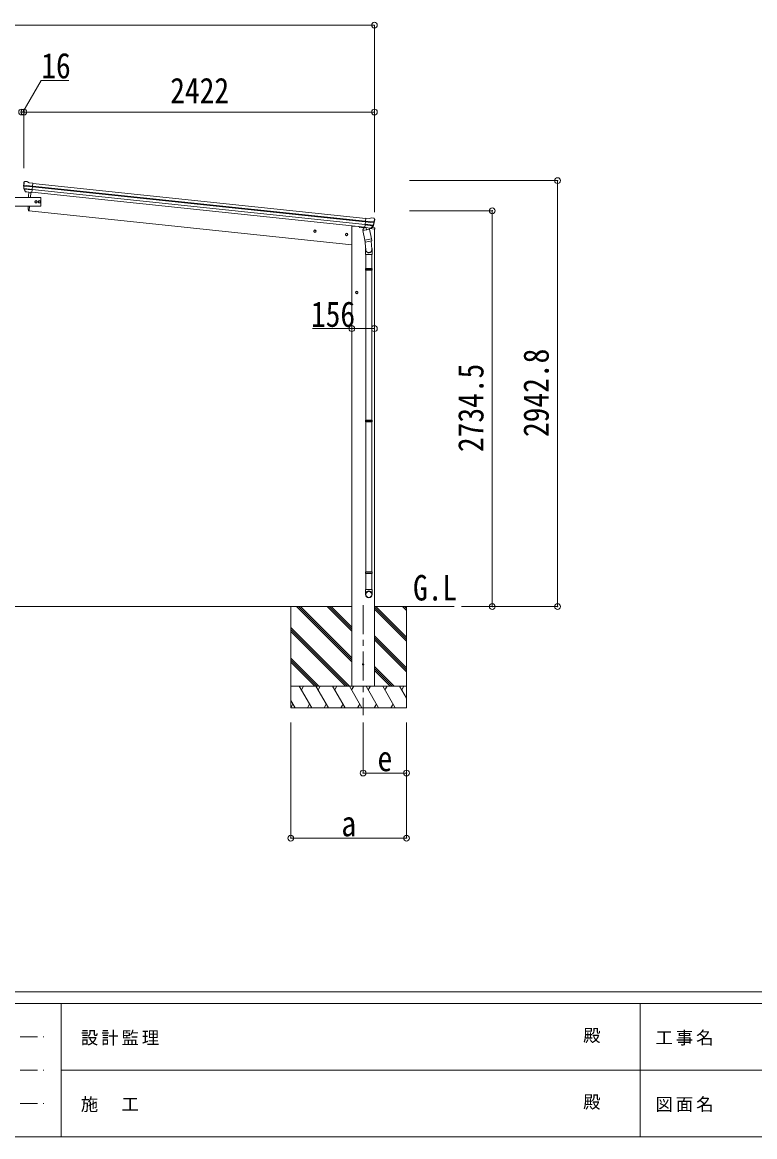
# Model space of a CAD drawing. Units: millimetres at full size, sheet at 1:40; some dimension numbers follow another scale. Extents: x -11243 to 11243, y -7760 to 7760.
# Drawn here: x -4868 to 193, y -7760 to -60 of the extents above; entities that cross this region are included whole.
import ezdxf
from ezdxf.enums import TextEntityAlignment as Align

# ---------------------------------------------------------------- set-up
doc = ezdxf.new("R2010")
doc.units = ezdxf.units.MM
doc.header["$LTSCALE"] = 40
doc.header["$PDMODE"] = 32
doc.header["$PDSIZE"] = 40
doc.linetypes.add('CHAIN1', pattern=[8, 5, -1, 1, -1])
doc.linetypes.add('DASHED3', pattern=[4, 3, -1])
for name, color, linetype, lineweight in [('0-0_0', 7, 'Continuous', 9), ('0-1_本体', 5, 'CHAIN1', 9), ('0-3_ELV2', 4, 'Continuous', 9), ('0-6_OTH_LINE', 6, 'Continuous', 9), ('0-9_OUTLINE', 7, 'Continuous', 9), ('F-0_240', 7, 'Continuous', 9)]:
    doc.layers.add(name, color=color, linetype=linetype, lineweight=lineweight)
doc.layers.add('0-7_SHAPE', color=7, linetype='Continuous')
doc.styles.add('ＭＳ ゴシック', font='')
doc.styles.get('ＭＳ ゴシック').set_extended_font_data('MS Gothic')

msp = doc.modelspace()

# ---------------------------------------------------------------- linework, layer by layer
at = {"layer": '0-0_0'}
for p, q in [((-7139, -4096.94), (-2590.98, -4096.94)), ((-3013.23, -4096.94), (-3013.23, -4796.94)), ((-2590.98, -4479.2), (-2973.24, -4096.94)), ((-2590.98, -4465.06), (-2959.1, -4096.94)), ((-2590.98, -4450.92), (-2944.96, -4096.94)), ((-2590.98, -4267.07), (-2761.11, -4096.94)), ((-2590.98, -4252.93), (-2746.97, -4096.94)), ((-2590.98, -4238.79), (-2732.82, -4096.94)), ((-2091.37, -4096.94), (-2435.48, -4096.94)), ((-2435.48, -4096.94), (-1883.39, -4096.94)), ((-2213.23, -4322.31), (-2435.48, -4100.06)), ((-2213.23, -4336.45), (-2435.48, -4114.21)), ((-2213.23, -4308.17), (-2424.46, -4096.94)), ((-2213.23, -4124.32), (-2240.61, -4096.94)), ((-2213.23, -4110.18), (-2226.47, -4096.94)), ((-2213.23, -4096.94), (-2213.23, -4796.94)), ((-2607.09, -4646.94), (-3013.23, -4240.8)), ((-2621.23, -4646.94), (-3013.23, -4254.95)), ((-2635.37, -4646.94), (-3013.23, -4269.09)), ((-2213.23, -4520.3), (-2435.48, -4298.05)), ((-2213.23, -4534.44), (-2435.48, -4312.19)), ((-2213.23, -4548.59), (-2435.48, -4326.34)), ((-2819.22, -4646.94), (-3013.23, -4452.93)), ((-2833.36, -4646.94), (-3013.23, -4467.08)), ((-2847.5, -4646.94), (-3013.23, -4481.22)), ((-2298.72, -4646.94), (-2435.48, -4510.18)), ((-2312.86, -4646.94), (-2435.48, -4524.33)), ((-2327, -4646.94), (-2435.48, -4538.47)), ((-3013.23, -4646.94), (-2213.23, -4646.94)), ((-2867.84, -4796.94), (-2954.45, -4646.94)), ((-2939.45, -4672.92), (-2924.45, -4646.94)), ((-2752.37, -4796.94), (-2838.98, -4646.94)), ((-2808.98, -4646.94), (-2823.98, -4672.92)), ((-2636.9, -4796.94), (-2723.51, -4646.94)), ((-2708.51, -4672.92), (-2693.51, -4646.94)), ((-2521.43, -4796.94), (-2608.04, -4646.94)), ((-2593.04, -4672.92), (-2578.03, -4646.94)), ((-2405.96, -4796.94), (-2492.57, -4646.94)), ((-2477.57, -4672.92), (-2462.56, -4646.94)), ((-2290.49, -4796.94), (-2377.1, -4646.94)), ((-2362.09, -4672.92), (-2347.09, -4646.94)), ((-2213.23, -4730.77), (-2261.63, -4646.94)), ((-2246.63, -4672.92), (-2231.63, -4646.94)), ((-2983.31, -4796.94), (-3013.23, -4745.13)), ((-2998.31, -4770.96), (-3013.23, -4796.79)), ((-2882.84, -4770.96), (-2897.84, -4796.94)), ((-2767.37, -4770.96), (-2782.37, -4796.94)), ((-2651.9, -4770.96), (-2666.9, -4796.94)), ((-2536.43, -4770.96), (-2551.43, -4796.94)), ((-2420.96, -4770.96), (-2435.96, -4796.94)), ((-2305.49, -4770.96), (-2320.49, -4796.94)), ((-2213.23, -4796.94), (-3013.23, -4796.94))]:
    msp.add_line(p, q, dxfattribs=at)
at = {"layer": '0-1_本体'}
msp.add_line((-2513.23, -4087.73), (-2513.23, -4846.94), dxfattribs=at)
at = {"layer": '0-3_ELV2'}
for p, q in [((-4857.66, -1168.66), (-4857.35, -1166.81)), ((-4847.23, -1229.81), (-4857.35, -1211.55)), ((-4856.97, -1191.39), (-4797.36, -1197.65)), ((-4796.75, -1191.8), (-4856.49, -1185.52)), ((-4851.09, -1160.77), (-4856.27, -1164.96)), ((-4856.13, -1208.14), (-4799.1, -1214.14)), ((-4846.18, -1229.38), (-4855.63, -1211.08)), ((-4854.74, -1212.8), (-4799.57, -1218.6)), ((-4851.09, -1160.77), (-4851.09, -1160.76)), ((-4833.94, -1161.1), (-4847.43, -1159.68)), ((-4837.18, -1232.06), (-4844.87, -1231.25)), ((-4844.73, -1231.04), (-4801.35, -1235.6)), ((-4821.11, -1168.48), (-4832.71, -1161.51)), ((-4821.11, -1168.48), (-4794.59, -1171.27)), ((-4801.38, -1235.82), (-4794.59, -1171.27)), ((-2499.9, -1457.87), (-4799.31, -1216.19)), ((-2497.8, -1438.01), (-4797.22, -1196.33)), ((-2497.37, -1433.83), (-4796.79, -1192.15)), ((-2495.39, -1414.94), (-4794.8, -1173.26)), ((-4836.92, -1232.18), (-4837.18, -1232.06)), ((-4811.59, -1234.84), (-4836.92, -1232.18)), ((-4808.26, -1235.1), (-4811.92, -1269.94)), ((-4811.32, -1234.78), (-4811.59, -1234.84)), ((-4801.38, -1235.82), (-4811.32, -1234.78)), ((-4801.07, -1232.93), (-2501.66, -1474.61)), ((-4821.65, -1362.49), (-4823.7, -1362.2)), ((-4818.23, -1329.94), (-4821.65, -1362.49)), ((-4821.65, -1362.49), (-2590.98, -1596.94)), ((-2501.96, -1477.5), (-2495.18, -1412.95)), ((-2444.98, -1466.08), (-2500.15, -1460.28)), ((-2442.65, -1461.81), (-2499.68, -1455.82)), ((-2438.35, -1445.6), (-2497.95, -1439.33)), ((-2497.33, -1433.48), (-2437.59, -1439.76)), ((-2468.65, -1415.73), (-2495.18, -1412.95)), ((-2441.08, -1412.6), (-2441.09, -1412.6)), ((-2437.72, -1414.43), (-2437.73, -1414.42)), ((-2437.72, -1414.43), (-2434.23, -1418.74)), ((-2434.23, -1418.74), (-2433.53, -1419.61)), ((-2432.94, -1423.51), (-2432.86, -1421.64)), ((-2852.06, -1498.36), (-2845.2, -1495.31)), ((-2839.92, -1507.18), (-2846.77, -1510.23)), ((-2845.2, -1495.31), (-2839.13, -1499.72)), ((-2839.13, -1499.72), (-2839.92, -1507.18)), ((-2633.26, -1521.35), (-2626.41, -1518.3)), ((-2621.12, -1530.18), (-2627.98, -1533.23)), ((-2626.41, -1518.3), (-2620.34, -1522.71)), ((-2620.34, -1522.71), (-2621.12, -1530.18)), ((-2540.2, -1470.56), (-2539.78, -1473.79)), ((-2506.08, -1481.18), (-2535.35, -1478.11)), ((-2501.79, -1475.92), (-2502.72, -1476.11)), ((-2501.96, -1477.5), (-2492.02, -1478.55)), ((-2458.56, -1481.83), (-2501.94, -1477.27)), ((-2498.41, -1477.97), (-2499.98, -1477.8)), ((-2460.87, -1481.91), (-2498.41, -1477.97)), ((-2492.02, -1478.55), (-2491.76, -1478.66)), ((-2491.76, -1478.66), (-2466.43, -1481.33)), ((-2466.43, -1481.33), (-2466.16, -1481.26)), ((-2466.16, -1481.26), (-2458.47, -1482.07)), ((-2432.33, -1488.93), (-2466.06, -1485.39)), ((-2459.31, -1482.08), (-2460.87, -1481.91)), ((-2456.8, -1480.52), (-2443.75, -1464.58)), ((-2455.86, -1481.15), (-2442.16, -1465.4)), ((-2452.74, -1477.74), (-2435.89, -1479.51)), ((-2435.48, -4646.94), (-2435.48, -1488.6)), ((-2433.23, -1482.1), (-2432.33, -1488.93)), ((-2563.48, -1922.74), (-2556.98, -1918.99)), ((-2556.98, -1918.99), (-2550.48, -1922.74)), ((-2550.48, -1922.74), (-2550.48, -1930.25)), ((-2550.48, -1930.25), (-2556.98, -1934))]:
    msp.add_line(p, q, dxfattribs=at)
for points in [[(-4740.2, -1329.94), (-4740.2, -1269.94), (-4990.2, -1269.94), (-4990.2, -1329.94)], [(-4765.69, -1299.94), (-4769.45, -1293.44), (-4776.95, -1293.44), (-4780.71, -1299.94), (-4776.95, -1306.44), (-4769.45, -1306.44)], [(-4742.19, -1299.94), (-4745.95, -1293.44), (-4753.45, -1293.44), (-4757.21, -1299.94), (-4753.45, -1306.44), (-4745.95, -1306.44)]]:
    msp.add_lwpolyline(points, close=True, dxfattribs=at)
for points in [[(-2468.65, -1415.73), (-2455.86, -1411.33), (-2455.86, -1411.33)], [(-2454.57, -1411.18), (-2454.57, -1411.18), (-2441.09, -1412.6)], [(-2846.77, -1510.23), (-2852.84, -1505.82), (-2852.06, -1498.36)], [(-2627.98, -1533.23), (-2634.05, -1528.82), (-2633.26, -1521.35)], [(-2590.98, -4646.94), (-2590.98, -1467.94), (-2570.98, -1467.94), (-2540.12, -1471.18)], [(-2556.98, -1934), (-2563.48, -1930.25), (-2563.48, -1922.74)]]:
    msp.add_lwpolyline(points, dxfattribs=at)
for centre, radius in [((-4773.2, -1299.94), 8.5), ((-4773.2, -1299.94), 7.7), ((-4773.2, -1299.94), 6.5), ((-4749.7, -1299.94), 8.5), ((-4749.7, -1299.94), 7.7), ((-4749.7, -1299.94), 6.5), ((-2845.99, -1502.77), 8.5), ((-2845.99, -1502.77), 7.7), ((-2845.99, -1502.77), 6.5), ((-2627.19, -1525.77), 8.5), ((-2627.19, -1525.77), 7.7), ((-2627.19, -1525.77), 6.5), ((-2556.98, -1926.49), 8.5), ((-2556.98, -1926.49), 7.7), ((-2556.98, -1926.49), 6.5), ((-2513.23, -4496.94), 4.5)]:
    msp.add_circle(centre, radius, dxfattribs=at)
for centre, radius, start, end in [((-4656.77, -1189.77), 202, 174, 185.86084), ((-4854.73, -1210.09), 3, 185.86084, 209), ((-4859.76, -1191.17), 2.74, 355.56588, 0.97849), ((-4857.15, -1192.72), 1.35, 82.08073, 84.8395), ((-4656.77, -1189.77), 200.2, 180.46117, 185.79991), ((-4901.76, -1183.41), 45.32, 354.35482, 357.32878), ((-4664.1, -1190.31), 192.44, 173.42422, 178.5729), ((-4852.96, -1209.7), 3, 185.79991, 207.30889), ((-4847.95, -1164.66), 5, 84.04426, 128.95574), ((-4844.61, -1228.36), 2.99, 208.99261, 254.7283), ((-4834.26, -1164.08), 3, 59.02369, 83.97631), ((-3926.05, -1322.27), 900.99, 174.3567, 176.66978), ((-3926.05, -1322.27), 900.99, 180.48718, 182.3586), ((-4823.28, -1359.23), 3, 182.36081, 262), ((-2454.88, -1414.17), 3, 84.02369, 108.97631), ((-2633.83, -1402.4), 200.2, 342.20009, 347.53883), ((-2633.83, -1402.4), 202, 342.13916, 354), ((-2441.61, -1417.57), 5, 39.04426, 83.95574), ((-2438.44, -1446.94), 1.35, 83.1605, 85.91927), ((-2435.57, -1445.96), 2.74, 167.02151, 172.43412), ((-2392.87, -1447.1), 45.32, 170.67122, 173.64518), ((-2626.77, -1404.45), 192.44, 349.4271, 354.57578), ((-2534.82, -1473.13), 5, 187.5, 264), ((-2499.93, -1477.3), 0.5, 228.73754, 264), ((-2459.26, -1481.58), 0.5, 264, 299.26246), ((-2458.11, -1479.19), 2.99, 273.2717, 319.00739), ((-2446.07, -1462.68), 3, 320.69111, 342.20009), ((-2444.42, -1463.43), 3, 319, 342.13916), ((-2436.2, -1482.49), 3, 7.5, 84)]:
    msp.add_arc(centre, radius, start, end, dxfattribs=at)
for centre, major_axis, ratio, start_param, end_param in [((-4854.38, -1167.29), (2.34, 1.9), 0.995767, 1.5707963, 2.2972137), ((-4659.07, -1211.72), (20.92, 199.05), 0.994373, 1.5554317, 1.5718064), ((-4850.01, -1163.75), (-5.88, -1.31), 0.24881, 5.8190815, 5.8226003), ((-4855.4, -1168.26), (0.87, 5.91), 0.020485, 4.7140547, 5.6117533), ((-4846.85, -1227.8), (-1.08, 3.13), 0.040856, 4.1415604, 4.1696818), ((-4844.42, -1228.06), (0.11, 3), 0.642905, 2.0792573, 3.037247), ((-4844.48, -1228.15), (-3.53, -2.11), 0.650902, 0.9542299, 1.0270405), ((-4844.55, -1228.26), (-1.66, -2.51), 0.997631, 0.3902369, 0.4789948), ((-2636.14, -1424.34), (20.92, 199.05), 0.994373, 1.5554317, 1.5718064), ((-2636.14, -1424.34), (20.92, 199.05), 0.994373, 4.7113789, 4.7277536), ((-2435.07, -1422.65), (0.38, 5.97), 0.020485, 0.671432, 1.5691306), ((-2439.41, -1417.11), (5.48, -2.51), 0.24881, 0.460585, 0.4641038), ((-2435.86, -1421.49), (-1.9, 2.34), 0.995767, 3.9859716, 4.712389), ((-2458.25, -1478.86), (0.51, 2.96), 0.642905, 3.2459383, 4.203928), ((-2458.16, -1479.08), (1.1, -2.8), 0.997631, 5.8041905, 5.8929484), ((-2458.21, -1478.96), (3.02, -2.79), 0.650902, 5.2561448, 5.3289554), ((-2455.81, -1479.11), (1.71, 2.84), 0.040856, 2.1135035, 2.1416249)]:
    msp.add_ellipse(centre, major_axis=major_axis, ratio=ratio, start_param=start_param, end_param=end_param, dxfattribs=at)
at = {"layer": '0-6_OTH_LINE'}
for p, q in [((-7295, -79.89), (-2434.98, -79.89)), ((-2434.98, -79.89), (-2434.98, -1370.96)), ((-4872.99, -679.89), (-4857.01, -679.89)), ((-4857.09, -679.89), (-4857.09, -1067.07)), ((-2434.98, -679.89), (-4857.09, -679.89)), ((-1169.53, -1154.16), (-2191.87, -1154.16)), ((-1169.53, -1154.16), (-1169.53, -4096.94)), ((-1620.53, -1362.49), (-2191.87, -1362.49)), ((-1620.53, -1362.49), (-1620.53, -4096.94)), ((-2590.98, -2176.49), (-2435.48, -2176.49)), ((-1620.53, -4096.94), (-1833.39, -4096.94)), ((-1169.53, -4096.94), (-1833.39, -4096.94)), ((-3013.23, -5696.94), (-3013.23, -4897.94)), ((-2513.23, -5246.94), (-2513.23, -4897.94)), ((-2213.23, -5246.94), (-2213.23, -4897.94)), ((-2213.23, -5696.94), (-2213.23, -4897.94)), ((-2213.23, -5246.94), (-2513.23, -5246.94)), ((-2213.23, -5696.94), (-3013.23, -5696.94))]:
    msp.add_line(p, q, dxfattribs=at)
at = {"layer": '0-6_OTH_LINE', "lineweight": 18}
msp.add_line((-2590.98, -2176.49), (-2863.02, -2176.49), dxfattribs=at)
at = {"layer": '0-6_OTH_LINE'}
msp.add_lwpolyline([(-4864.95, -679.89), (-4738.57, -460.99), (-4545.41, -460.99)], dxfattribs=at)
for p in [(-2434.98, -79.89), (-4872.99, -679.89), (-4857.09, -679.89), (-2434.98, -679.89), (-1169.53, -1154.16), (-1620.53, -1362.49), (-2590.98, -2176.49), (-2435.48, -2176.49), (-1620.53, -4096.94), (-1169.53, -4096.94), (-2513.23, -5246.94), (-2213.23, -5246.94), (-3013.23, -5696.94), (-2213.23, -5696.94)]:
    msp.add_point(p, dxfattribs=at)
at = {"layer": '0-9_OUTLINE'}
for p, q in [((-2514.17, -1499.57), (-2469.29, -1490.44)), ((-2500.82, -1565.22), (-2514.17, -1499.57)), ((-2502.72, -1476.11), (-2513.92, -1493.03)), ((-2513.92, -1493.03), (-2512.65, -1499.26)), ((-2501.79, -1475.92), (-2502.72, -1476.11)), ((-2459.31, -1482.08), (-2499.98, -1477.8)), ((-2492.28, -1479), (-2489.36, -1493.35)), ((-2463.13, -1484.23), (-2487.89, -1493.98)), ((-2471.47, -1487.52), (-2470.81, -1490.75)), ((-2469.29, -1490.44), (-2455.94, -1556.09)), ((-2462.67, -1482.38), (-2462.52, -1483.1)), ((-2501.25, -1563.09), (-2494.6, -1630.83)), ((-2500.82, -1565.22), (-2455.94, -1556.09)), ((-2500.8, -1565.22), (-2498.27, -1577.69)), ((-2455, -1570.7), (-2495.97, -1579.03)), ((-2458.34, -1571.38), (-2452.78, -1627.1)), ((-2453.46, -1568.34), (-2455.95, -1556.1)), ((-2453.67, -1569.74), (-2453.67, -1569.74)), ((-2496.63, -1629.61), (-2496.63, -1664.26)), ((-2496.63, -1664.26), (-2450.63, -1664.26)), ((-2494.63, -1664.26), (-2494.63, -1761.01)), ((-2452.63, -1664.26), (-2452.63, -1761.01)), ((-2450.63, -1664.26), (-2450.63, -1629.91)), ((-2496.63, -1763.01), (-2495.63, -1761.01)), ((-2496.63, -1763.01), (-2450.63, -1763.01)), ((-2496.63, -1763.01), (-2496.63, -1771.01)), ((-2496.63, -1771.01), (-2450.63, -1771.01)), ((-2496.63, -1771.01), (-2495.63, -1773.01)), ((-2495.63, -1761.01), (-2451.63, -1761.01)), ((-2450.63, -1763.01), (-2451.63, -1761.01)), ((-2495.63, -1773.01), (-2451.63, -1773.01)), ((-2494.63, -1773.01), (-2494.63, -2809.2)), ((-2452.63, -1773.01), (-2452.63, -2809.2)), ((-2496.63, -2811.2), (-2495.63, -2809.2)), ((-2496.63, -2811.2), (-2450.63, -2811.2)), ((-2496.63, -2811.2), (-2496.63, -2819.2)), ((-2496.63, -2819.2), (-2450.63, -2819.2)), ((-2496.63, -2819.2), (-2495.63, -2821.2)), ((-2495.63, -2809.2), (-2451.63, -2809.2)), ((-2495.63, -2821.2), (-2451.63, -2821.2)), ((-2494.63, -2821.2), (-2494.63, -3857.38)), ((-2452.63, -2821.2), (-2452.63, -3857.38)), ((-2450.63, -2811.2), (-2451.63, -2809.2)), ((-2496.63, -3859.38), (-2495.63, -3857.38)), ((-2496.63, -3859.38), (-2450.63, -3859.38)), ((-2496.63, -3859.38), (-2496.63, -3867.38)), ((-2496.63, -3867.38), (-2450.63, -3867.38)), ((-2496.63, -3867.38), (-2495.63, -3869.38)), ((-2495.63, -3857.38), (-2451.63, -3857.38)), ((-2495.63, -3869.38), (-2451.63, -3869.38)), ((-2494.63, -3869.38), (-2494.63, -3979.38)), ((-2452.63, -3869.38), (-2452.63, -3979.38)), ((-2450.63, -3859.38), (-2451.63, -3857.38)), ((-2496.63, -4013.53), (-2496.63, -3979.38)), ((-2496.63, -3979.38), (-2450.63, -3979.38)), ((-2450.63, -4013.53), (-2450.63, -3979.38))]:
    msp.add_line(p, q, dxfattribs=at)
for points in [[(-2450.63, -1763.01), (-2450.63, -1771.01), (-2451.63, -1773.01)], [(-2450.63, -2811.2), (-2450.63, -2819.2), (-2451.63, -2821.2)], [(-2450.63, -3859.38), (-2450.63, -3867.38), (-2451.63, -3869.38)]]:
    msp.add_lwpolyline(points, dxfattribs=at)
for centre, radius, start, end in [((-2499.93, -1477.3), 0.5, 228.73754, 264), ((-2492.86, -1479.16), 0.604, 15.29405, 86.90158), ((-2488.36, -1493.07), 1.03, 195.53431, 297.46103), ((-2463.5, -1483.3), 1, 291.5, 11.5), ((-2462.18, -1482.28), 0.5, 84, 191.5), ((-2459.26, -1481.58), 0.5, 264, 299.26246), ((-2496.36, -1577.07), 2, 198.03157, 281.5), ((-2455.4, -1568.74), 2, 281.5, 330.09038), ((-2455.36, -1568.77), 1.95, 330.02234, 12.45983), ((-2480.63, -1629.91), 30, 0, 2.54858)]:
    msp.add_arc(centre, radius, start, end, dxfattribs=at)
for centre, major_axis, ratio, start_param, end_param in [((-2473.63, -1629.61), (-23, 0), 0.996195, 5.9588909, 9.9444346), ((-2473.63, -1629.61), (-21, 0), 0.996195, 0.0583862, 3.2616355), ((-2473.63, -4011.78), (23, 0), 0.996195, 6.2831853, 9.424778), ((-2473.63, -4013.53), (23, 0), 0.996195, 6.2831853, 9.424778), ((-2473.63, -4013.53), (0, -23.43), 0.981806, 4.712389, 7.8539816)]:
    msp.add_ellipse(centre, major_axis=major_axis, ratio=ratio, start_param=start_param, end_param=end_param, dxfattribs=at)
msp.add_ellipse((-2473.63, -4013.53), major_axis=(-21, 0), ratio=0.996195, dxfattribs=at)
at = {"layer": 'F-0_240', "color": 5}
for p, q in [((-11242.74, -6760), (10677.26, -6760)), ((-11242.74, -6840), (7121.58, -6840)), ((-4598.42, -6840), (-4598.42, -7760)), ((-598.42, -6840), (-598.42, -7760)), ((-4598.42, -7300), (3601.58, -7300)), ((-11242.74, -7760), (10677.26, -7760))]:
    msp.add_line(p, q, dxfattribs=at)
at = {"layer": 'F-0_240', "color": 4, "linetype": 'DASHED3'}
for p, q in [((-11122.75, -7070), (-4718.42, -7070)), ((-11122.75, -7300), (-4718.42, -7300)), ((-11122.75, -7530), (-4718.42, -7530))]:
    msp.add_line(p, q, dxfattribs=at)

# ---------------------------------------------------------------- texts
at = {"layer": '0-6_OTH_LINE', "color": 7, "style": 'ＭＳ ゴシック', "width": 0.85}
for s, p in [('16', (-4737, -499.91)), ('2422', (-3846.03, -671.89)), ('156', (-2873.65, -2217.26)), ('e', (-2413.23, -5286.94)), ('a', (-2663.23, -5736.94))]:
    msp.add_text(s, height=176, dxfattribs=at).set_placement(p, align=Align.BOTTOM_LEFT)
for s, p in [('2942.8', (-1177.53, -2925.55)), ('2734.5', (-1628.53, -3029.72))]:
    msp.add_text(s, height=176, rotation=90, dxfattribs=at).set_placement(p, align=Align.BOTTOM_LEFT)
at = {"layer": '0-7_SHAPE', "style": 'ＭＳ ゴシック', "width": 0.85}
msp.add_text('G.L', height=176, dxfattribs=at).set_placement((-2168.1, -4107.76), align=Align.BOTTOM_LEFT)
at = {"layer": 'F-0_240', "style": 'ＭＳ ゴシック'}
for p in [(-992.7, -7130), (-992.7, -7590)]:
    msp.add_text('殿', height=87.98, dxfattribs=at).set_placement(p, align=Align.BOTTOM_LEFT)
at = {"layer": 'F-0_240', "char_height": 87.98, "attachment_point": 7, "style": 'ＭＳ ゴシック'}
for s, insert in [('\\T1.17;設計監理', (-4463.32, -7130)), ('\\T1.17;工事名', (-492.95, -7130)), ('\\T1.17;施\u3000工', (-4463.32, -7590)), ('\\T1.17;図面名', (-492.95, -7590))]:
    msp.add_mtext(s, dxfattribs=dict(at, insert=insert))

doc.saveas('drawing.dxf')
